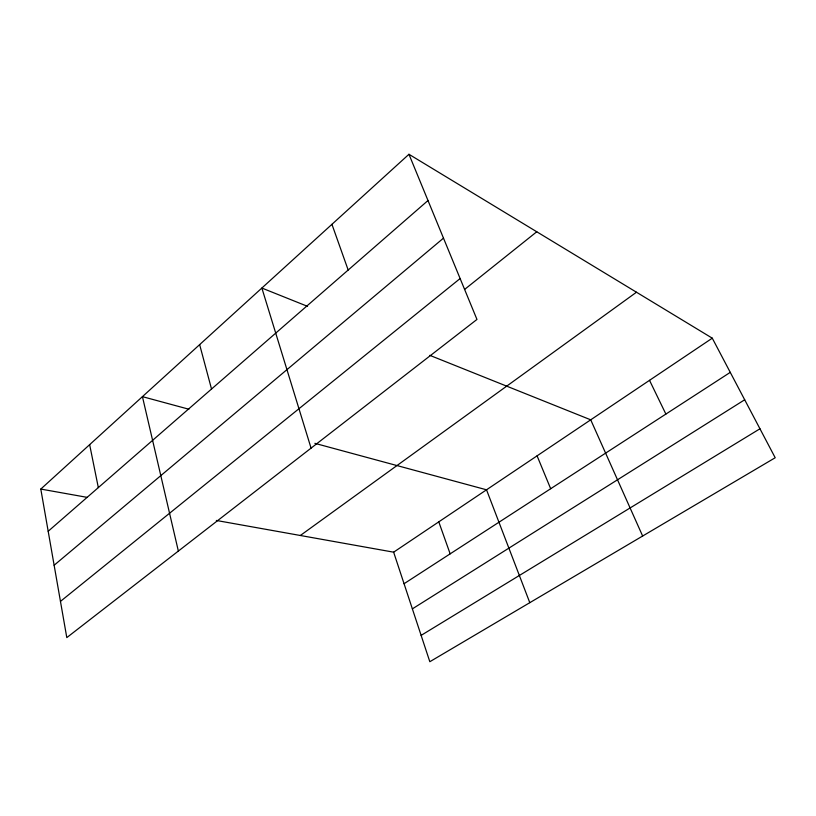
<?xml version="1.0" encoding="UTF-8"?>
<svg xmlns="http://www.w3.org/2000/svg" width="816" height="816" viewBox="0 0 816 816"><rect width="100%" height="100%" fill="white"/><g stroke="black" fill="none" stroke-linecap="round" stroke-linejoin="round"><path stroke-width="1.22" d="M408.959 154.285L476.962 319.444L66.8 637.602L40.8 489.07L408.959 154.285L712.276 338.181L775.2 457.745L429.828 661.715L393.638 552.177L216.352 520.465M48.185 531.267L428.002 200.522M54.131 565.243L443.486 238.15M60.466 601.382L460.122 278.542M464.569 289.466L536.765 231.764M300.349 535.49L636.48 292.22M393.638 552.177L712.276 338.181M404.063 583.715L730.269 372.361M412.366 608.869L744.692 399.769M421.127 635.378L759.961 428.777M40.8 489.07L87.169 497.362M188.884 409.224L142.433 396.647L178.357 551.065M314.864 443.333L486.52 489.804L529.788 602.677M307.571 306.357L261.865 288.048L311.069 448.127M429.808 355.337L590.723 419.822L642.641 536.03M649.526 380.327L665.876 414.079M537.081 455.848L550.678 488.723M438.784 521.863L450.157 553.85M331.939 224.329L348.177 270.035M199.645 344.627L211.528 389.038M89.648 444.649L98.328 487.601"/></g></svg>
